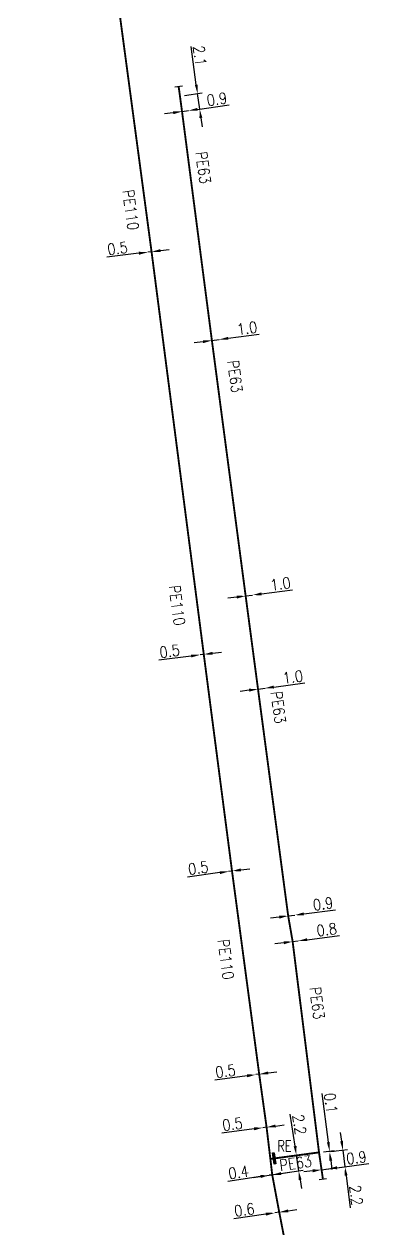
# Model space of a CAD drawing. Header units: millimetres. Extents: x 145011 to 146000, y 128282 to 128813.
# Drawn here: x 145422.6 to 145468.8, y 128542.6 to 128704.3 of the extents above; entities that cross this region are included whole.
import ezdxf
from ezdxf.enums import TextEntityAlignment as Align

# ---------------------------------------------------------------- set-up
doc = ezdxf.new("R2010")
doc.units = ezdxf.units.MM
doc.header["$PDMODE"] = 34
doc.linetypes.add('L_100_PE', pattern=[14, 10, -1.5, 1, -1.5])
doc.layers.get('0').update_dxf_attribs({"linetype": 'CONTINUOUS'})
doc.layers.get('DEFPOINTS').update_dxf_attribs({"linetype": 'CONTINUOUS'})
doc.layers.add('L_140', color=3, linetype='CONTINUOUS')
doc.layers.add('L_340', color=7, linetype='CONTINUOUS')
doc.styles.add('G_ROMANS', font='ROMANS.SHX', dxfattribs={"width": 0.75})
doc.styles.get("Standard").update_dxf_attribs({"font": 'romans.shx', "width": 0.85})
doc.dimstyles.get("Standard").update_dxf_attribs({"dimtxt": 1.5, "dimasz": 1.2, "dimexe": 0.625, "dimexo": 0.625, "dimgap": 0.25, "dimtad": 1, "dimdec": 1, "dimzin": 0, "dimdsep": 46, "dimtxsty": 'Standard', "dimcen": -0.5, "dimadec": 0, "dimazin": 0, "dimtfac": 1, "dimtdec": 1, "dimtmove": 0, "dimatfit": 3, "dimfxl": 0, "dimtolj": 1, "dimtzin": 0, "dimarcsym": 0})

# ---------------------------------------------------------------- blocks, each defined once
blk = doc.blocks.new('L_340_07')
at = {"color": 0, "linetype": 'Continuous', "const_width": 0.25, "flags": 128}
blk.add_lwpolyline([(0, 0), (1.25, 0)], dxfattribs=at)
at = {"color": 0, "linetype": 'Continuous', "flags": 128}
blk.add_lwpolyline([(1.25, -0.5), (1.25, 0.5)], dxfattribs=at)
at = {"color": 0, "linetype": 'Continuous', "style": 'G_ROMANS', "width": 0.75, "flags": 3}
for tag, p in [('DEF_LEG', (0.72, -3.47)), ('DEF_COUP', (0.72, -5.97)), ('DEF_TYPE', (0.72, -8.47))]:
    blk.add_attdef(tag, text='', height=1.2, dxfattribs=at).set_placement(p, align=Align.MIDDLE)
blk = doc.blocks.new('L_340_20')
at = {"linetype": 'Continuous'}
blk.add_hatch(color=0, dxfattribs=at).paths.add_polyline_path([(0.125, 0.75), (-0.125, 0.75), (-0.125, -0.75), (0.125, -0.75)])
at = {"color": 0, "linetype": 'Continuous'}
blk.add_lwpolyline([(-0.125, 0.75), (0.125, 0.75), (0.125, -0.75), (-0.125, -0.75)], close=True, dxfattribs=at)
at = {"color": 0, "linetype": 'Continuous', "width": 0.75}
for tag, height, flags, p in [('RE', 1.5, 8, (0, 3)), ('DEF_LEG', 1.2, 3, (0, -5)), ('DEF_COUP', 1.2, 3, (0, -7.5)), ('DEF_TYPE', 1.2, 3, (0, -10))]:
    blk.add_attdef(tag, text='', height=height, dxfattribs=dict(at, flags=flags)).set_placement(p, align=Align.MIDDLE)
blk = doc.blocks.new('*D150')
at = {"layer": 'DEFPOINTS', "color": 0, "linetype": 'Continuous', "transparency": 16777216}
for p in [(145453.67, 128563.27), (145453.67, 128563.27), (145454.11, 128563.33)]:
    blk.add_point(p, dxfattribs=at)
at = {"layer": 'L_140', "color": 0, "linetype": 'Continuous', "lineweight": -2, "transparency": 16777216}
for p, q in [((145452.48, 128563.11), (145448.14, 128562.53)), ((145454.11, 128563.33), (145453.67, 128563.27)), ((145455.3, 128563.49), (145456.49, 128563.65))]:
    blk.add_line(p, q, dxfattribs=at)
at = {"layer": 'L_140', "color": 0, "linetype": 'Continuous', "transparency": 16777216}
for points in [[(145452.45, 128563.31), (145452.5, 128562.91), (145453.67, 128563.27)], [(145455.27, 128563.69), (145455.33, 128563.29), (145454.11, 128563.33)]]:
    blk.add_solid(points, dxfattribs=at)
at = {"layer": 'L_140', "color": 0, "linetype": 'Continuous', "transparency": 16777216, "insert": (145449.58, 128563.73), "char_height": 1.5, "attachment_point": 5, "rotation": 7.6779}
blk.add_mtext('\\A1;0.5', dxfattribs=at)
blk = doc.blocks.new('*D151')
at = {"layer": 'DEFPOINTS', "color": 0, "linetype": 'Continuous', "transparency": 16777216}
for p in [(145450.01, 128590.54), (145450.01, 128590.54), (145450.46, 128590.6)]:
    blk.add_point(p, dxfattribs=at)
at = {"layer": 'L_140', "color": 0, "linetype": 'Continuous', "lineweight": -2, "transparency": 16777216}
for p, q in [((145448.82, 128590.39), (145444.49, 128589.8)), ((145450.46, 128590.6), (145450.01, 128590.54)), ((145451.65, 128590.76), (145452.84, 128590.92))]:
    blk.add_line(p, q, dxfattribs=at)
at = {"layer": 'L_140', "color": 0, "linetype": 'Continuous', "transparency": 16777216}
for points in [[(145448.8, 128590.58), (145448.85, 128590.19), (145450.01, 128590.54)], [(145451.62, 128590.96), (145451.67, 128590.57), (145450.46, 128590.6)]]:
    blk.add_solid(points, dxfattribs=at)
at = {"layer": 'L_140', "color": 0, "linetype": 'Continuous', "transparency": 16777216, "insert": (145445.93, 128591.01), "char_height": 1.5, "attachment_point": 5, "rotation": 7.6374}
blk.add_mtext('\\A1;0.5', dxfattribs=at)
blk = doc.blocks.new('*D152')
at = {"layer": 'DEFPOINTS', "color": 0, "linetype": 'Continuous', "transparency": 16777216}
for p in [(145446.17, 128619.63), (145446.17, 128619.63), (145446.67, 128619.69)]:
    blk.add_point(p, dxfattribs=at)
at = {"layer": 'L_140', "color": 0, "linetype": 'Continuous', "lineweight": -2, "transparency": 16777216}
for p, q in [((145444.98, 128619.47), (145440.65, 128618.92)), ((145446.67, 128619.69), (145446.17, 128619.63)), ((145447.86, 128619.84), (145449.05, 128620))]:
    blk.add_line(p, q, dxfattribs=at)
at = {"layer": 'L_140', "color": 0, "linetype": 'Continuous', "transparency": 16777216}
for points in [[(145444.96, 128619.67), (145445.01, 128619.28), (145446.17, 128619.63)], [(145447.83, 128620.04), (145447.88, 128619.65), (145446.67, 128619.69)]]:
    blk.add_solid(points, dxfattribs=at)
at = {"layer": 'L_140', "color": 0, "linetype": 'Continuous', "transparency": 16777216, "insert": (145442.09, 128620.11), "char_height": 1.5, "attachment_point": 5, "rotation": 7.3368}
blk.add_mtext('\\A1;0.5', dxfattribs=at)
blk = doc.blocks.new('*D153')
at = {"layer": 'DEFPOINTS', "color": 0, "linetype": 'Continuous', "transparency": 16777216}
for p in [(145439.17, 128673.69), (145439.17, 128673.69), (145439.66, 128673.75)]:
    blk.add_point(p, dxfattribs=at)
at = {"layer": 'L_140', "color": 0, "linetype": 'Continuous', "lineweight": -2, "transparency": 16777216}
for p, q in [((145440.85, 128673.9), (145442.04, 128674.05)), ((145437.97, 128673.55), (145433.64, 128673.01)), ((145439.66, 128673.75), (145439.17, 128673.69))]:
    blk.add_line(p, q, dxfattribs=at)
at = {"layer": 'L_140', "color": 0, "linetype": 'Continuous', "transparency": 16777216}
for points in [[(145440.83, 128674.1), (145440.88, 128673.7), (145439.66, 128673.75)], [(145437.95, 128673.75), (145438, 128673.35), (145439.17, 128673.69)]]:
    blk.add_solid(points, dxfattribs=at)
at = {"layer": 'L_140', "color": 0, "linetype": 'Continuous', "transparency": 16777216, "insert": (145435.09, 128674.2), "char_height": 1.5, "attachment_point": 5, "rotation": 7.0071}
blk.add_mtext('\\A1;0.5', dxfattribs=at)
blk = doc.blocks.new('*D160')
at = {"layer": 'DEFPOINTS', "color": 0, "linetype": 'Continuous', "transparency": 16777216}
for p in [(145458.6, 128581.13), (145459.35, 128581.23), (145459.35, 128581.23)]:
    blk.add_point(p, dxfattribs=at)
at = {"layer": 'L_140', "color": 0, "linetype": 'Continuous', "lineweight": -2, "transparency": 16777216}
for p, q in [((145460.54, 128581.39), (145464.87, 128581.95)), ((145457.41, 128580.98), (145456.22, 128580.82)), ((145458.6, 128581.13), (145459.35, 128581.23))]:
    blk.add_line(p, q, dxfattribs=at)
at = {"layer": 'L_140', "color": 0, "linetype": 'Continuous', "transparency": 16777216}
for points in [[(145457.39, 128581.17), (145457.44, 128580.78), (145458.6, 128581.13)], [(145460.51, 128581.58), (145460.56, 128581.19), (145459.35, 128581.23)]]:
    blk.add_solid(points, dxfattribs=at)
at = {"layer": 'L_140', "color": 0, "linetype": 'Continuous', "transparency": 16777216, "insert": (145463.17, 128582.74), "char_height": 1.5, "attachment_point": 5, "rotation": 7.469}
blk.add_mtext('\\A1;0.8', dxfattribs=at)
blk = doc.blocks.new('*D161')
at = {"layer": 'DEFPOINTS', "color": 0, "linetype": 'Continuous', "transparency": 16777216}
for p in [(145453.95, 128615.03), (145454.89, 128615.16), (145454.89, 128615.16)]:
    blk.add_point(p, dxfattribs=at)
at = {"layer": 'L_140', "color": 0, "linetype": 'Continuous', "lineweight": -2, "transparency": 16777216}
for p, q in [((145456.08, 128615.31), (145460.23, 128615.86)), ((145452.76, 128614.88), (145451.57, 128614.72)), ((145453.95, 128615.03), (145454.89, 128615.16))]:
    blk.add_line(p, q, dxfattribs=at)
at = {"layer": 'L_140', "color": 0, "linetype": 'Continuous', "transparency": 16777216}
for points in [[(145452.73, 128615.08), (145452.78, 128614.68), (145453.95, 128615.03)], [(145456.05, 128615.51), (145456.1, 128615.11), (145454.89, 128615.16)]]:
    blk.add_solid(points, dxfattribs=at)
at = {"layer": 'L_140', "color": 0, "linetype": 'Continuous', "transparency": 16777216, "insert": (145458.62, 128616.66), "char_height": 1.5, "attachment_point": 5, "rotation": 7.4811}
blk.add_mtext('\\A1;1.0', dxfattribs=at)
blk = doc.blocks.new('*D162')
at = {"layer": 'DEFPOINTS', "color": 0, "linetype": 'Continuous', "transparency": 16777216}
for p in [(145452.29, 128627.54), (145453.23, 128627.66), (145453.23, 128627.66)]:
    blk.add_point(p, dxfattribs=at)
at = {"layer": 'L_140', "color": 0, "linetype": 'Continuous', "lineweight": -2, "transparency": 16777216}
for p, q in [((145451.1, 128627.38), (145449.91, 128627.22)), ((145452.29, 128627.54), (145453.23, 128627.66)), ((145454.42, 128627.82), (145458.57, 128628.36))]:
    blk.add_line(p, q, dxfattribs=at)
at = {"layer": 'L_140', "color": 0, "linetype": 'Continuous', "transparency": 16777216}
for points in [[(145451.07, 128627.58), (145451.12, 128627.18), (145452.29, 128627.54)], [(145454.39, 128628.02), (145454.45, 128627.62), (145453.23, 128627.66)]]:
    blk.add_solid(points, dxfattribs=at)
at = {"layer": 'L_140', "color": 0, "linetype": 'Continuous', "transparency": 16777216, "insert": (145456.96, 128629.16), "char_height": 1.5, "attachment_point": 5, "rotation": 7.4867}
blk.add_mtext('\\A1;1.0', dxfattribs=at)
blk = doc.blocks.new('*D163')
at = {"layer": 'DEFPOINTS', "color": 0, "linetype": 'Continuous', "transparency": 16777216}
for p in [(145447.76, 128661.83), (145448.75, 128661.97), (145448.75, 128661.97)]:
    blk.add_point(p, dxfattribs=at)
at = {"layer": 'L_140', "color": 0, "linetype": 'Continuous', "lineweight": -2, "transparency": 16777216}
for p, q in [((145449.94, 128662.13), (145454.09, 128662.68)), ((145446.57, 128661.67), (145445.38, 128661.52)), ((145447.76, 128661.83), (145448.75, 128661.97))]:
    blk.add_line(p, q, dxfattribs=at)
at = {"layer": 'L_140', "color": 0, "linetype": 'Continuous', "transparency": 16777216}
for points in [[(145446.54, 128661.87), (145446.59, 128661.48), (145447.76, 128661.83)], [(145449.91, 128662.32), (145449.96, 128661.93), (145448.75, 128661.97)]]:
    blk.add_solid(points, dxfattribs=at)
at = {"layer": 'L_140', "color": 0, "linetype": 'Continuous', "transparency": 16777216, "insert": (145452.48, 128663.48), "char_height": 1.5, "attachment_point": 5, "rotation": 7.631}
blk.add_mtext('\\A1;1.0', dxfattribs=at)
blk = doc.blocks.new('*D164')
at = {"layer": 'DEFPOINTS', "color": 0, "linetype": 'Continuous', "transparency": 16777216}
for p in [(145443.47, 128694.66), (145445.8, 128692.86), (145446.12, 128692.91)]:
    blk.add_point(p, dxfattribs=at)
at = {"layer": 'L_340', "color": 0, "linetype": 'Continuous', "lineweight": -2, "transparency": 16777216}
for p, q in [((145445.67, 128696.18), (145444.96, 128701.32)), ((145444.09, 128694.75), (145446.45, 128695.07)), ((145446.12, 128692.91), (145445.83, 128694.99)), ((145446.28, 128691.72), (145446.45, 128690.53)), ((145446.41, 128692.95), (145446.74, 128692.99))]:
    blk.add_line(p, q, dxfattribs=at)
at = {"layer": 'L_340', "color": 0, "linetype": 'Continuous', "transparency": 16777216}
for points in [[(145445.87, 128696.21), (145445.47, 128696.15), (145445.83, 128694.99)], [(145446.48, 128691.75), (145446.09, 128691.69), (145446.12, 128692.91)]]:
    blk.add_solid(points, dxfattribs=at)
at = {"layer": 'L_340', "color": 0, "linetype": 'Continuous', "transparency": 16777216, "insert": (145446.15, 128700.07), "char_height": 1.5, "attachment_point": 5, "rotation": 277.8222}
blk.add_mtext('\\A1;2.1', dxfattribs=at)
blk = doc.blocks.new('*D165')
at = {"layer": 'DEFPOINTS', "color": 0, "linetype": 'Continuous', "transparency": 16777216}
for p in [(145443.75, 128692.58), (145444.64, 128692.71), (145444.64, 128692.71)]:
    blk.add_point(p, dxfattribs=at)
at = {"layer": 'L_140', "color": 0, "linetype": 'Continuous', "lineweight": -2, "transparency": 16777216}
for p, q in [((145445.83, 128692.87), (145450.1, 128693.46)), ((145442.56, 128692.42), (145441.38, 128692.26)), ((145443.75, 128692.58), (145444.64, 128692.71))]:
    blk.add_line(p, q, dxfattribs=at)
at = {"layer": 'L_140', "color": 0, "linetype": 'Continuous', "transparency": 16777216}
for points in [[(145442.54, 128692.62), (145442.59, 128692.22), (145443.75, 128692.58)], [(145445.81, 128693.07), (145445.86, 128692.67), (145444.64, 128692.71)]]:
    blk.add_solid(points, dxfattribs=at)
at = {"layer": 'L_140', "color": 0, "linetype": 'Continuous', "transparency": 16777216, "insert": (145448.43, 128694.24), "char_height": 1.5, "attachment_point": 5, "rotation": 7.8222}
blk.add_mtext('\\A1;0.9', dxfattribs=at)
blk = doc.blocks.new('*D166')
at = {"layer": 'DEFPOINTS', "color": 0, "linetype": 'Continuous', "transparency": 16777216}
for p in [(145458, 128584.58), (145458.89, 128584.69), (145458.89, 128584.69)]:
    blk.add_point(p, dxfattribs=at)
at = {"layer": 'L_140', "color": 0, "linetype": 'Continuous', "lineweight": -2, "transparency": 16777216}
for p, q in [((145460.08, 128584.85), (145464.36, 128585.41)), ((145456.81, 128584.42), (145455.62, 128584.26)), ((145458, 128584.58), (145458.89, 128584.69))]:
    blk.add_line(p, q, dxfattribs=at)
at = {"layer": 'L_140', "color": 0, "linetype": 'Continuous', "transparency": 16777216}
for points in [[(145460.06, 128585.05), (145460.11, 128584.65), (145458.89, 128584.69)], [(145456.78, 128584.62), (145456.84, 128584.22), (145458, 128584.58)]]:
    blk.add_solid(points, dxfattribs=at)
at = {"layer": 'L_140', "color": 0, "linetype": 'Continuous', "transparency": 16777216, "insert": (145462.68, 128586.2), "char_height": 1.5, "attachment_point": 5, "rotation": 7.4692}
blk.add_mtext('\\A1;0.9', dxfattribs=at)
blk = doc.blocks.new('*D199')
at = {"layer": 'DEFPOINTS', "color": 0, "linetype": 'Continuous', "transparency": 16777216}
for p in [(145456.21, 128544.71), (145456.21, 128544.71), (145456.8, 128544.8)]:
    blk.add_point(p, dxfattribs=at)
at = {"layer": 'L_140', "color": 0, "linetype": 'Continuous', "lineweight": -2, "transparency": 16777216}
for p, q in [((145455.02, 128544.54), (145450.7, 128543.9)), ((145456.8, 128544.8), (145456.21, 128544.71)), ((145457.99, 128544.98), (145459.18, 128545.15))]:
    blk.add_line(p, q, dxfattribs=at)
at = {"layer": 'L_140', "color": 0, "linetype": 'Continuous', "transparency": 16777216}
for points in [[(145454.99, 128544.73), (145455.05, 128544.34), (145456.21, 128544.71)], [(145457.96, 128545.17), (145458.02, 128544.78), (145456.8, 128544.8)]]:
    blk.add_solid(points, dxfattribs=at)
at = {"layer": 'L_140', "color": 0, "linetype": 'Continuous', "transparency": 16777216, "insert": (145452.12, 128545.12), "char_height": 1.5, "attachment_point": 5, "rotation": 8.4299}
blk.add_mtext('\\A1;0.6', dxfattribs=at)
blk = doc.blocks.new('*D200')
at = {"layer": 'DEFPOINTS', "color": 0, "linetype": 'Continuous', "transparency": 16777216}
for p in [(145455.61, 128551.95), (145452.69, 128549.34), (145459.42, 128550.34)]:
    blk.add_point(p, dxfattribs=at)
at = {"layer": 'L_140', "color": 0, "linetype": 'Continuous', "lineweight": -2, "transparency": 16777216}
for p, q in [((145458.93, 128553.65), (145458.28, 128557.98)), ((145456.22, 128552.04), (145459.72, 128552.56)), ((145459.42, 128550.34), (145459.1, 128552.47)), ((145453.31, 128549.44), (145460.03, 128550.43)), ((145459.59, 128549.15), (145459.77, 128547.97))]:
    blk.add_line(p, q, dxfattribs=at)
at = {"layer": 'L_140', "color": 0, "linetype": 'Continuous', "transparency": 16777216}
for points in [[(145459.12, 128553.68), (145458.73, 128553.63), (145459.1, 128552.47)], [(145459.79, 128549.18), (145459.39, 128549.12), (145459.42, 128550.34)]]:
    blk.add_solid(points, dxfattribs=at)
at = {"layer": 'L_140', "color": 0, "linetype": 'Continuous', "transparency": 16777216, "insert": (145459.51, 128556.56), "char_height": 1.5, "attachment_point": 5, "rotation": 278.4242}
blk.add_mtext('\\A1;2.2', dxfattribs=at)
blk = doc.blocks.new('*D201')
at = {"layer": 'DEFPOINTS', "color": 0, "linetype": 'Continuous', "transparency": 16777216}
for p in [(145455.46, 128549.76), (145455.46, 128549.76), (145455.86, 128549.81)]:
    blk.add_point(p, dxfattribs=at)
at = {"layer": 'L_140', "color": 0, "linetype": 'Continuous', "lineweight": -2, "transparency": 16777216}
for p, q in [((145454.27, 128549.58), (145449.89, 128548.93)), ((145455.86, 128549.81), (145455.46, 128549.76)), ((145457.04, 128549.99), (145458.23, 128550.17))]:
    blk.add_line(p, q, dxfattribs=at)
at = {"layer": 'L_140', "color": 0, "linetype": 'Continuous', "transparency": 16777216}
for points in [[(145454.25, 128549.78), (145454.3, 128549.38), (145455.46, 128549.76)], [(145457.02, 128550.19), (145457.07, 128549.79), (145455.86, 128549.81)]]:
    blk.add_solid(points, dxfattribs=at)
at = {"layer": 'L_140', "color": 0, "linetype": 'Continuous', "transparency": 16777216, "insert": (145451.34, 128550.16), "char_height": 1.5, "attachment_point": 5, "rotation": 8.4242}
blk.add_mtext('\\A1;0.4', dxfattribs=at)
blk = doc.blocks.new('*D202')
at = {"layer": 'DEFPOINTS', "color": 0, "linetype": 'Continuous', "transparency": 16777216}
for p in [(145454.61, 128556.15), (145454.61, 128556.15), (145455.1, 128556.21)]:
    blk.add_point(p, dxfattribs=at)
at = {"layer": 'L_140', "color": 0, "linetype": 'Continuous', "lineweight": -2, "transparency": 16777216}
for p, q in [((145453.42, 128555.99), (145449.08, 128555.41)), ((145455.1, 128556.21), (145454.61, 128556.15)), ((145456.29, 128556.37), (145457.48, 128556.53))]:
    blk.add_line(p, q, dxfattribs=at)
at = {"layer": 'L_140', "color": 0, "linetype": 'Continuous', "transparency": 16777216}
for points in [[(145453.39, 128556.19), (145453.44, 128555.79), (145454.61, 128556.15)], [(145456.26, 128556.57), (145456.32, 128556.17), (145455.1, 128556.21)]]:
    blk.add_solid(points, dxfattribs=at)
at = {"layer": 'L_140', "color": 0, "linetype": 'Continuous', "transparency": 16777216, "insert": (145450.52, 128556.61), "char_height": 1.5, "attachment_point": 5, "rotation": 7.6224}
blk.add_mtext('\\A1;0.5', dxfattribs=at)
blk = doc.blocks.new('*D203')
at = {"layer": 'DEFPOINTS', "color": 0, "linetype": 'Continuous', "transparency": 16777216}
for p in [(145462.14, 128552.83), (145463.08, 128552.85), (145463.56, 128552.91)]:
    blk.add_point(p, dxfattribs=at)
at = {"layer": 'L_140', "color": 0, "linetype": 'Continuous', "lineweight": -2, "transparency": 16777216}
for p, q in [((145463.39, 128554.2), (145462.56, 128560.73)), ((145462.76, 128552.91), (145464.17, 128553.09)), ((145463.56, 128552.91), (145463.55, 128553.01)), ((145463.7, 128552.93), (145464.18, 128552.99)), ((145463.71, 128551.72), (145463.86, 128550.53))]:
    blk.add_line(p, q, dxfattribs=at)
at = {"layer": 'L_140', "color": 0, "linetype": 'Continuous', "transparency": 16777216}
for points in [[(145463.59, 128554.23), (145463.19, 128554.18), (145463.55, 128553.01)], [(145463.91, 128551.74), (145463.51, 128551.69), (145463.56, 128552.91)]]:
    blk.add_solid(points, dxfattribs=at)
at = {"layer": 'L_140', "color": 0, "linetype": 'Continuous', "transparency": 16777216, "insert": (145463.73, 128559.46), "char_height": 1.5, "attachment_point": 5, "rotation": 277.3093}
blk.add_mtext('\\A1;0.1', dxfattribs=at)
blk = doc.blocks.new('*D204')
at = {"layer": 'DEFPOINTS', "color": 0, "linetype": 'Continuous', "transparency": 16777216}
for p in [(145463.08, 128552.85), (145465.34, 128553.14), (145462.48, 128550.5)]:
    blk.add_point(p, dxfattribs=at)
at = {"layer": 'L_340', "color": 0, "linetype": 'Continuous', "lineweight": -2, "transparency": 16777216}
for p, q in [((145465.18, 128554.33), (145465.03, 128555.52)), ((145463.7, 128552.93), (145465.96, 128553.22)), ((145465.34, 128553.14), (145465.62, 128550.91)), ((145463.1, 128550.58), (145466.24, 128550.98)), ((145465.77, 128549.71), (145466.33, 128545.38))]:
    blk.add_line(p, q, dxfattribs=at)
at = {"layer": 'L_340', "color": 0, "linetype": 'Continuous', "transparency": 16777216}
for points in [[(145465.38, 128554.35), (145464.98, 128554.3), (145465.34, 128553.14)], [(145465.97, 128549.74), (145465.58, 128549.69), (145465.62, 128550.91)]]:
    blk.add_solid(points, dxfattribs=at)
at = {"layer": 'L_340', "color": 0, "linetype": 'Continuous', "transparency": 16777216, "insert": (145467.12, 128547.08), "char_height": 1.5, "attachment_point": 5, "rotation": 277.3093}
blk.add_mtext('\\A1;2.2', dxfattribs=at)
blk = doc.blocks.new('*D205')
at = {"layer": 'DEFPOINTS', "color": 0, "linetype": 'Continuous', "transparency": 16777216}
for p in [(145462.48, 128550.5), (145463.37, 128550.62), (145463.37, 128550.62)]:
    blk.add_point(p, dxfattribs=at)
at = {"layer": 'L_340', "color": 0, "linetype": 'Continuous', "lineweight": -2, "transparency": 16777216}
for p, q in [((145464.56, 128550.77), (145468.83, 128551.32)), ((145461.29, 128550.35), (145460.1, 128550.2)), ((145462.48, 128550.5), (145463.37, 128550.62))]:
    blk.add_line(p, q, dxfattribs=at)
at = {"layer": 'L_340', "color": 0, "linetype": 'Continuous', "transparency": 16777216}
for points in [[(145464.53, 128550.97), (145464.58, 128550.57), (145463.37, 128550.62)], [(145461.26, 128550.55), (145461.31, 128550.15), (145462.48, 128550.5)]]:
    blk.add_solid(points, dxfattribs=at)
at = {"layer": 'L_340', "color": 0, "linetype": 'Continuous', "transparency": 16777216, "insert": (145467.16, 128552.11), "char_height": 1.5, "attachment_point": 5, "rotation": 7.3093}
blk.add_mtext('\\A1;0.9', dxfattribs=at)

msp = doc.modelspace()

# ---------------------------------------------------------------- linework, layer by layer
at = {"layer": 'L_140', "linetype": 'L_100_PE', "const_width": 0.25}
msp.add_lwpolyline([(145457.74, 128539.94), (145456.8, 128544.8), (145455.86, 128549.81), (145455.61, 128551.95), (145455.1, 128556.21), (145454.11, 128563.33), (145450.46, 128590.6), (145446.67, 128619.69), (145439.66, 128673.75), (145433.51, 128719.63), (145432.32, 128731.05), (145430.63, 128744.23), (145430.08, 128748.23), (145429.73, 128750.95), (145428.76, 128758.62), (145428.2, 128763.59), (145427.49, 128769.14), (145425.51, 128783.91), (145424.45, 128791.66), (145423.31, 128801.04), (145422.68, 128805.87)], dxfattribs=at)
at = {"layer": 'L_140', "linetype": 'L_100_PE', "flags": 128}
msp.add_lwpolyline([(145443.47, 128694.66, 0.25, 0.25, 0), (145443.75, 128692.58, 0.25, 0.25, 0), (145447.76, 128661.83, 0.25, 0.25, 0), (145452.29, 128627.54, 0.25, 0.25, 0), (145453.95, 128615.03, 0.25, 0.25, 0), (145458, 128584.58, 0.25, 0.25, 0), (145458.6, 128581.13, 0.25, 0.25, 0), (145462.14, 128552.83, 0.25, 0.25, 0), (145462.48, 128550.5, 0, 0, 0)], format="xyseb", dxfattribs=at)
at = {"layer": 'L_140', "linetype": 'L_100_PE', "const_width": 0.25, "flags": 128}
msp.add_lwpolyline([(145455.61, 128551.95), (145462.14, 128552.83)], dxfattribs=at)

# ---------------------------------------------------------------- block references
at = {"layer": 'L_340'}
for p, rotation in [((145443.47, 128694.66), 97.82219420265184), ((145462.48, 128550.5), 278.4242400870553)]:
    msp.add_blockref('L_340_07', p, dxfattribs=dict(at, rotation=rotation))
ref = msp.add_blockref('L_340_20', (145456.12, 128552.03), dxfattribs=dict(at, rotation=8.424240088309478))
ref.add_attrib('RE', 'RE', dxfattribs={"layer": '0', "color": 0, "linetype": 'Continuous', "height": 1.5, "width": 0.75, "flags": 8}).set_placement((145457.51, 128553.69), align=Align.MIDDLE)

# ---------------------------------------------------------------- texts
at = {"layer": 'L_140', "linetype": 'Continuous', "width": 0.85}
for s, p in [('PE63', (145445.58, 128687.12)), ('PE110', (145435.77, 128681.98)), ('PE63', (145449.84, 128659.08)), ('PE110', (145441.99, 128628.89)), ('PE63', (145455.66, 128614.65)), ('PE110', (145448.55, 128581.36)), ('PE63', (145460.87, 128574.94))]:
    msp.add_text(s, height=1.5, rotation=277.4454, dxfattribs=at).set_placement(p)
at = {"layer": 'L_140', "linetype": 'L_100_PE', "width": 0.85}
msp.add_text('PE63', height=1.5, rotation=8.4242, dxfattribs=at).set_placement((145456.95, 128550.32))

# ---------------------------------------------------------------- dimensions: what is measured, and where the dimension line sits
at = {"layer": 'L_140', "linetype": 'Continuous'}
for base, p1, p2, angle, picture, middle in [((145444.64, 128692.71), (145443.75, 128692.58), (145444.64, 128692.71), 187.8222, '*D165', (145448.56, 128693.24)), ((145439.17, 128673.69), (145439.66, 128673.75), (145439.17, 128673.69), 7.0071, '*D153', (145435.21, 128673.21)), ((145448.75, 128661.97), (145447.76, 128661.83), (145448.75, 128661.97), 187.631, '*D163', (145452.61, 128662.48)), ((145453.23, 128627.66), (145452.29, 128627.54), (145453.23, 128627.66), 187.4867, '*D162', (145457.09, 128628.17)), ((145446.17, 128619.63), (145446.67, 128619.69), (145446.17, 128619.63), 7.3368, '*D152', (145442.22, 128619.12)), ((145454.89, 128615.16), (145453.95, 128615.03), (145454.89, 128615.16), 187.4811, '*D161', (145458.75, 128615.66)), ((145450.01, 128590.54), (145450.46, 128590.6), (145450.01, 128590.54), 7.6374, '*D151', (145446.06, 128590.02)), ((145458.89, 128584.69), (145458, 128584.58), (145458.89, 128584.69), 187.4692, '*D166', (145462.81, 128585.21)), ((145459.347, 128581.23), (145458.6034, 128581.1325), (145459.347, 128581.23), 187.469, '*D160', (145463.2989, 128581.7481)), ((145453.666, 128563.272), (145454.112, 128563.3321), (145453.666, 128563.272), 7.6779, '*D150', (145449.716, 128562.7395)), ((145463.56, 128552.91), (145462.14, 128552.83), (145463.08, 128552.85), 97.3093, '*D203', (145462.73, 128559.33)), ((145454.61, 128556.15), (145455.1, 128556.21), (145454.61, 128556.15), 7.6224, '*D202', (145450.66, 128555.62)), ((145459.41593, 128550.34057), (145455.6055, 128551.9497), (145452.68888, 128549.3443), 98.42424, '*D200', (145458.51704, 128556.41009)), ((145455.46, 128549.76), (145455.86, 128549.81), (145455.46, 128549.76), 8.4242, '*D201', (145451.49, 128549.17)), ((145456.21, 128544.71), (145456.8, 128544.8), (145456.21, 128544.71), 8.4299, '*D199', (145452.27, 128544.13))]:
    dim = msp.add_linear_dim(base=base, p1=p1, p2=p2, angle=angle, dimstyle='Standard', dxfattribs=at)
    dim.commit()
    dim.dimension.update_dxf_attribs({"geometry": picture, "text_midpoint": middle, "dimtype": 160})
at = {"layer": 'L_340', "linetype": 'Continuous'}
for base, p1, p2, angle, picture, middle in [((145446.12, 128692.91), (145443.47, 128694.66), (145445.8, 128692.86), 97.8222, '*D164', (145445.16, 128699.93)), ((145465.336, 128553.1369), (145462.4761, 128550.5016), (145463.0825, 128552.8479), 277.3093, '*D204', (145466.1293, 128546.9519))]:
    dim = msp.add_linear_dim(base=base, p1=p1, p2=p2, angle=angle, dimstyle='Standard', dxfattribs=at)
    dim.commit()
    dim.dimension.update_dxf_attribs({"geometry": picture, "text_midpoint": middle, "dimtype": 160})
dim = msp.add_linear_dim(base=(145463.37, 128550.62), p1=(145462.48, 128550.5), p2=(145463.37, 128550.62), angle=187.3093, dimstyle='Standard', override={"dimscale": 1, "dimlfac": 1, "dimlunit": 2}, dxfattribs=at)
dim.commit()
dim.dimension.update_dxf_attribs({"geometry": '*D205', "text_midpoint": (145467.29, 128551.12), "dimtype": 160})

doc.saveas('drawing.dxf')
